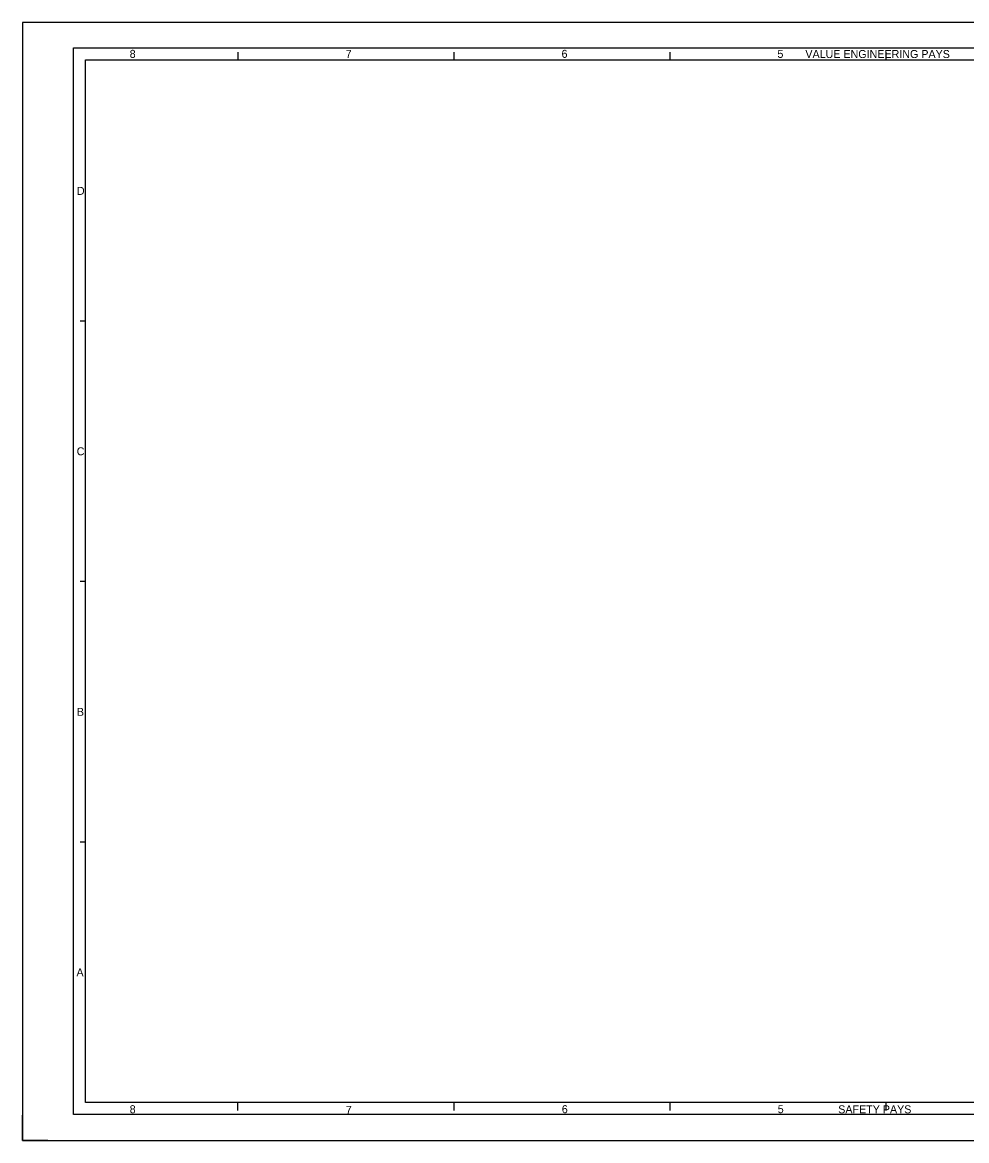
# Model space of a CAD drawing. Extents: x 19.06 to 21.89, y 24.99 to 26.82.
# Drawn here: x 19.055 to 20.604, y 24.991 to 26.825 of the extents above; entities that cross this region are included whole.
import ezdxf

# ---------------------------------------------------------------- set-up
doc = ezdxf.new("R2010")
doc.units = 0
for name, color, linetype in [('G-ANNO-NPLT', 7, 'Continuous'), ('G-ANNO-TEXT-TTLB', 7, 'Continuous'), ('G-ANNO-TTLB', 7, 'Continuous')]:
    doc.layers.add(name, color=color, linetype=linetype)

msp = doc.modelspace()

# ---------------------------------------------------------------- linework, layer by layer
at = {"layer": 'G-ANNO-NPLT'}
for p, q in [((19.097, 26.8248), (19.0554, 26.8248)), ((19.0554, 26.8248), (19.0554, 26.7831)), ((19.0554, 24.9915), (19.0554, 25.0331)), ((19.097, 24.9915), (19.0554, 24.9915))]:
    msp.add_line(p, q, dxfattribs=at)
msp.add_lwpolyline([(21.8887, 26.8248), (19.0554, 26.8248), (19.0554, 24.9915), (21.8887, 24.9915)], close=True, dxfattribs=at)
at = {"layer": 'G-ANNO-TTLB'}
for p, q in [((19.4085, 26.7759), (19.4085, 26.763)), ((19.7627, 26.776), (19.7627, 26.7631)), ((20.117, 26.776), (20.117, 26.7631)), ((20.4714, 26.776), (20.4714, 26.7631)), ((19.1591, 26.3351), (19.1501, 26.3351)), ((19.1591, 25.908), (19.1501, 25.908)), ((19.1591, 25.4809), (19.1501, 25.4809)), ((19.4084, 25.0538), (19.4084, 25.0409)), ((19.7627, 25.0538), (19.7627, 25.0409)), ((20.117, 25.0538), (20.117, 25.0409)), ((20.4714, 25.0538), (20.4714, 25.0409))]:
    msp.add_line(p, q, dxfattribs=at)
for points in [[(19.1394, 26.7828), (21.8099, 26.7828), (21.8099, 25.0341), (19.1394, 25.0341)], [(19.1591, 26.7631), (21.7837, 26.7631), (21.7837, 25.0538), (19.1591, 25.0538)]]:
    msp.add_lwpolyline(points, close=True, dxfattribs=at)

# ---------------------------------------------------------------- texts
at = {"layer": 'G-ANNO-TEXT-TTLB'}
for s, p in [('VALUE ENGINEERING PAYS', (20.3394, 26.7663)), ('SAFETY PAYS', (20.3933, 25.0362))]:
    msp.add_text(s, height=0.013123, dxfattribs=at).set_placement(p)
at = {"layer": 'G-ANNO-TTLB'}
for s, p in [('8', (19.2314, 26.7666)), ('7', (19.5857, 26.7666)), ('6', (19.9396, 26.7666)), ('5', (20.2936, 26.7666)), ('D', (19.1448, 26.542)), ('C', (19.1445, 26.115)), ('B', (19.1448, 25.6879)), ('A', (19.1441, 25.2608)), ('8', (19.2314, 25.0364)), ('7', (19.5858, 25.0354)), ('6', (19.94, 25.0365)), ('5', (20.2941, 25.0365))]:
    msp.add_text(s, height=0.0131, dxfattribs=at).set_placement(p)

doc.saveas('drawing.dxf')
